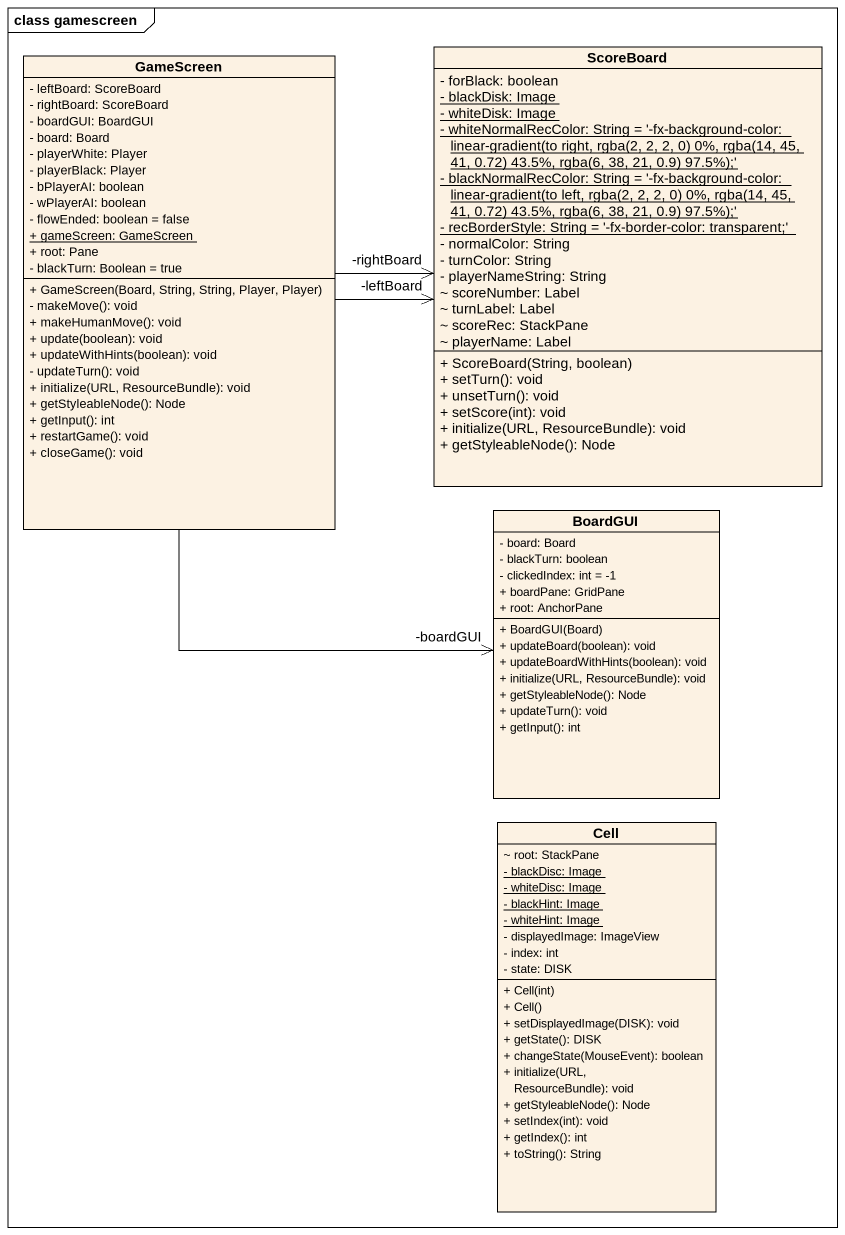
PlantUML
@startuml
mainframe class gamescreen
hide circle
hide empty members
skinparam classAttributeIconSize 0
class ScoreBoard {
  - forBlack: boolean
  {static} - blackDisk: Image
  {static} - whiteDisk: Image
  {static} {field} - whiteNormalRecColor: String = '-fx-background-color: linear-gradient(to right, rgba(2, 2, 2, 0) 0%, rgba(14, 45, 41, 0.72) 43.5%, rgba(6, 38, 21, 0.9) 97.5%);'
  {static} {field} - blackNormalRecColor: String = '-fx-background-color: linear-gradient(to left, rgba(2, 2, 2, 0) 0%, rgba(14, 45, 41, 0.72) 43.5%, rgba(6, 38, 21, 0.9) 97.5%);'
  {static} - recBorderStyle: String = '-fx-border-color: transparent;'
  - normalColor: String
  - turnColor: String
  - playerNameString: String
  ~ scoreNumber: Label
  ~ turnLabel: Label
  ~ scoreRec: StackPane
  ~ playerName: Label
  + ScoreBoard(String, boolean)
  + setTurn(): void
  + unsetTurn(): void
  + setScore(int): void
  + initialize(URL, ResourceBundle): void
  + getStyleableNode(): Node
}
class GameScreen {
  - leftBoard: ScoreBoard
  - rightBoard: ScoreBoard
  - boardGUI: BoardGUI
  - board: Board
  - playerWhite: Player
  - playerBlack: Player
  - bPlayerAI: boolean
  - wPlayerAI: boolean
  - flowEnded: boolean = false
  {static} + gameScreen: GameScreen
  + root: Pane
  - blackTurn: Boolean = true
  + GameScreen(Board, String, String, Player, Player)
  - makeMove(): void
  + makeHumanMove(): void
  + update(boolean): void
  + updateWithHints(boolean): void
  - updateTurn(): void
  + initialize(URL, ResourceBundle): void
  + getStyleableNode(): Node
  + getInput(): int
  + restartGame(): void
  + closeGame(): void
}
class BoardGUI {
  - board: Board
  - blackTurn: boolean
  - clickedIndex: int = -1
  + boardPane: GridPane
  + root: AnchorPane
  + BoardGUI(Board)
  + updateBoard(boolean): void
  + updateBoardWithHints(boolean): void
  + initialize(URL, ResourceBundle): void
  + getStyleableNode(): Node
  + updateTurn(): void
  + getInput(): int
}
class Cell {
  ~ root: StackPane
  {static} - blackDisc: Image
  {static} - whiteDisc: Image
  {static} - blackHint: Image
  {static} - whiteHint: Image
  - displayedImage: ImageView
  - index: int
  - state: DISK
  + Cell(int)
  + Cell()
  + setDisplayedImage(DISK): void
  + getState(): DISK
  + changeState(MouseEvent): boolean
  + initialize(URL, ResourceBundle): void
  + getStyleableNode(): Node
  + setIndex(int): void
  + getIndex(): int
  + toString(): String
}
GameScreen -right-> "-leftBoard" ScoreBoard
GameScreen -right-> "-rightBoard" ScoreBoard
GameScreen --> "-boardGUI" BoardGUI
@enduml
